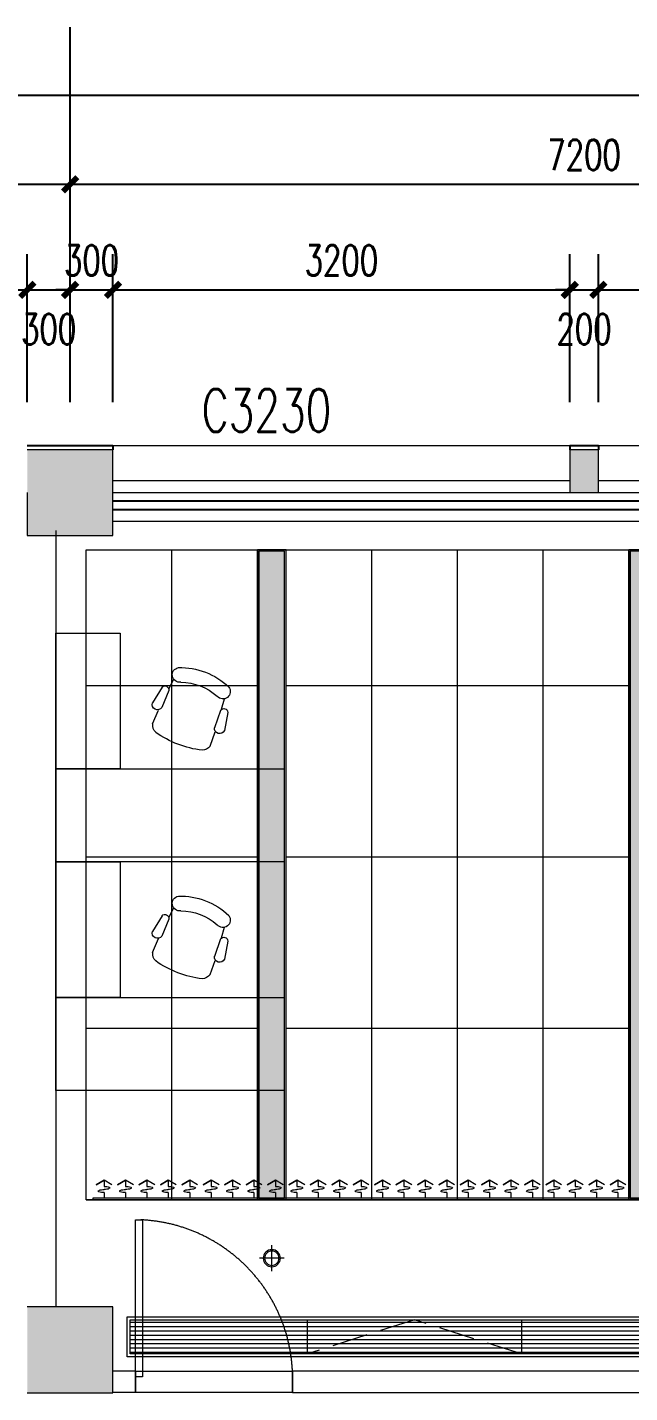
# Model space of a CAD drawing. Header units: millimetres. Extents: x 164760 to 3716174, y -1766400 to 11969.
# Drawn here: x 3490917 to 3495136, y -1704202 to -1694644 of the extents above; entities that cross this region are included whole.
import ezdxf

# ---------------------------------------------------------------- set-up
doc = ezdxf.new("R2010")
doc.units = ezdxf.units.MM
doc.header["$LTSCALE"] = 1000
for name, pattern in [('DASH', [0.35, 0.25, -0.1]), ('DOTE', [2.42, 2, -0.2, 0.02, -0.2]), ('HIDDEN', [0.375, 0.25, -0.125, 0, 0])]:
    doc.linetypes.add(name, pattern=pattern)
doc.layers.get('0').update_dxf_attribs({"color": 253, "linetype": 'CONTINUOUS'})
doc.layers.get('Defpoints').update_dxf_attribs({"color": 250, "linetype": 'CONTINUOUS', "lineweight": 0})
for name, color, linetype in [('3', 253, 'CONTINUOUS'), ('AXIS', 253, 'CONTINUOUS'), ('PUB_DIM', 253, 'CONTINUOUS'), ('SURFACE', 253, 'CONTINUOUS'), ('WINDOW_TEXT', 253, 'CONTINUOUS')]:
    doc.layers.add(name, color=color, linetype=linetype)
for name, color, linetype, lineweight in [('COLUMN', 253, 'CONTINUOUS', 0), ('DOOR【门】', 253, 'CONTINUOUS', 0), ('FF-FURN【成品家私】', 253, 'CONTINUOUS', 0), ('PUB_HATCH', 253, 'CONTINUOUS', 0), ('RC-FCU【空调设备】', 253, 'CONTINUOUS', 0), ('RC-LIGHT【天花灯具】', 253, 'CONTINUOUS', 0), ('RC-Modelling【天花造型】', 253, 'CONTINUOUS', 0), ('RC-STR【天花细线】', 253, 'CONTINUOUS', 0), ('WALL', 253, 'CONTINUOUS', 0), ('Wall【墙体】', 253, 'CONTINUOUS', 0), ('WINDOW', 253, 'CONTINUOUS', 0)]:
    doc.layers.add(name, color=color, linetype=linetype, lineweight=lineweight)
doc.styles.add('_TCH_DIM_T3', font='SIMPLEX', dxfattribs={"width": 0.705882, "bigfont": 'GBCBIG'})
doc.styles.add('_TCH_WINDOW', font='SIMPLEX', dxfattribs={"bigfont": 'GBCBIG'})
doc.dimstyles.new('_TCH_ARCH&&100', dxfattribs={"dimtxt": 212.5, "dimasz": 100, "dimexe": 250, "dimexo": 300, "dimgap": 100, "dimtad": 1, "dimdec": 0, "dimzin": 0, "dimdsep": 46, "dimtxsty": '_TCH_DIM_T3', "dimblk": 'ARCHTICK', "dimcen": 0.09, "dimclrt": 7, "dimazin": 2, "dimtfac": 1, "dimtdec": 0, "dimtix": 1, "dimtmove": 2, "dimatfit": 3, "dimtolj": 1, "dimtzin": 0, "dimarcsym": 0})

# ---------------------------------------------------------------- blocks, each defined once
blk = doc.blocks.new('_ArchTick')
at = {"color": 2, "linetype": 'ByBlock', "const_width": 0.4}
blk.add_lwpolyline([(-0.5, -0.5), (0.5, 0.5)], dxfattribs=at)
blk = doc.blocks.new('*D472')
at = {"layer": 'Defpoints', "color": 0, "transparency": 16777216}
for p in [(3490916.8, -1696481.7), (3487716.8, -1697566.7), (3490916.8, -1697566.7)]:
    blk.add_point(p, dxfattribs=at)
at = {"layer": 'PUB_DIM', "color": 0, "lineweight": -2, "transparency": 16777216}
for p, q in [((3487716.8, -1697266.7), (3487716.8, -1696231.7)), ((3490916.8, -1697266.7), (3490916.8, -1696231.7)), ((3487716.8, -1696481.7), (3490916.8, -1696481.7))]:
    blk.add_line(p, q, dxfattribs=at)
at = {"layer": 'PUB_DIM', "color": 0, "lineweight": -2, "transparency": 16777216, "xscale": 100, "yscale": 100, "zscale": 100, "rotation": 180}
blk.add_blockref('_ArchTick', (3487716.8, -1696481.7), dxfattribs=at)
at = {"layer": 'PUB_DIM', "color": 0, "lineweight": -2, "transparency": 16777216, "xscale": 100, "yscale": 100, "zscale": 100}
blk.add_blockref('_ArchTick', (3490916.8, -1696481.7), dxfattribs=at)
at = {"layer": 'PUB_DIM', "color": 7, "transparency": 16777216, "insert": (3489316.8, -1696275.4), "char_height": 212.5, "attachment_point": 5, "style": '_TCH_DIM_T3'}
blk.add_mtext('\\A1;3200', dxfattribs=at)
blk = doc.blocks.new('*D473')
at = {"layer": 'Defpoints', "color": 0, "transparency": 16777216}
for p in [(3491216.8, -1696481.7), (3490916.8, -1697566.7), (3491216.8, -1697566.7)]:
    blk.add_point(p, dxfattribs=at)
at = {"layer": 'PUB_DIM', "color": 0, "lineweight": -2, "transparency": 16777216}
for p, q in [((3490916.8, -1697266.7), (3490916.8, -1696231.7)), ((3491216.8, -1697266.7), (3491216.8, -1696231.7)), ((3490916.8, -1696481.7), (3491216.8, -1696481.7))]:
    blk.add_line(p, q, dxfattribs=at)
at = {"layer": 'PUB_DIM', "color": 0, "lineweight": -2, "transparency": 16777216, "xscale": 100, "yscale": 100, "zscale": 100, "rotation": 180}
blk.add_blockref('_ArchTick', (3490916.8, -1696481.7), dxfattribs=at)
at = {"layer": 'PUB_DIM', "color": 0, "lineweight": -2, "transparency": 16777216, "xscale": 100, "yscale": 100, "zscale": 100}
blk.add_blockref('_ArchTick', (3491216.8, -1696481.7), dxfattribs=at)
at = {"layer": 'PUB_DIM', "color": 7, "transparency": 16777216, "insert": (3491066.8, -1696756.7), "char_height": 212.5, "attachment_point": 5, "style": '_TCH_DIM_T3'}
blk.add_mtext('\\A1;300', dxfattribs=at)
blk = doc.blocks.new('*D474')
at = {"layer": 'Defpoints', "color": 0, "transparency": 16777216}
for p in [(3491516.8, -1696481.7), (3491216.8, -1697566.7), (3491516.8, -1697566.7)]:
    blk.add_point(p, dxfattribs=at)
at = {"layer": 'PUB_DIM', "color": 0, "lineweight": -2, "transparency": 16777216}
for p, q in [((3491216.8, -1697266.7), (3491216.8, -1696231.7)), ((3491516.8, -1697266.7), (3491516.8, -1696231.7)), ((3491216.8, -1696481.7), (3491116.8, -1696481.7)), ((3491216.8, -1696481.7), (3491516.8, -1696481.7)), ((3491516.8, -1696481.7), (3491616.8, -1696481.7))]:
    blk.add_line(p, q, dxfattribs=at)
at = {"layer": 'PUB_DIM', "color": 0, "lineweight": -2, "transparency": 16777216, "xscale": 100, "yscale": 100, "zscale": 100}
blk.add_blockref('_ArchTick', (3491216.8, -1696481.7), dxfattribs=at)
at = {"layer": 'PUB_DIM', "color": 0, "lineweight": -2, "transparency": 16777216, "xscale": 100, "yscale": 100, "zscale": 100, "rotation": 180}
blk.add_blockref('_ArchTick', (3491516.8, -1696481.7), dxfattribs=at)
at = {"layer": 'PUB_DIM', "color": 7, "transparency": 16777216, "insert": (3491366.8, -1696275.4), "char_height": 212.5, "attachment_point": 5, "style": '_TCH_DIM_T3'}
blk.add_mtext('\\A1;300', dxfattribs=at)
blk = doc.blocks.new('*D475')
at = {"layer": 'Defpoints', "color": 0, "transparency": 16777216}
for p in [(3494716.8, -1696481.7), (3491516.8, -1697566.7), (3494716.8, -1697566.7)]:
    blk.add_point(p, dxfattribs=at)
at = {"layer": 'PUB_DIM', "color": 0, "lineweight": -2, "transparency": 16777216}
for p, q in [((3491516.8, -1697266.7), (3491516.8, -1696231.7)), ((3494716.8, -1697266.7), (3494716.8, -1696231.7)), ((3491516.8, -1696481.7), (3494716.8, -1696481.7))]:
    blk.add_line(p, q, dxfattribs=at)
at = {"layer": 'PUB_DIM', "color": 0, "lineweight": -2, "transparency": 16777216, "xscale": 100, "yscale": 100, "zscale": 100, "rotation": 180}
blk.add_blockref('_ArchTick', (3491516.8, -1696481.7), dxfattribs=at)
at = {"layer": 'PUB_DIM', "color": 0, "lineweight": -2, "transparency": 16777216, "xscale": 100, "yscale": 100, "zscale": 100}
blk.add_blockref('_ArchTick', (3494716.8, -1696481.7), dxfattribs=at)
at = {"layer": 'PUB_DIM', "color": 7, "transparency": 16777216, "insert": (3493116.8, -1696275.4), "char_height": 212.5, "attachment_point": 5, "style": '_TCH_DIM_T3'}
blk.add_mtext('\\A1;3200', dxfattribs=at)
blk = doc.blocks.new('*D476')
at = {"layer": 'Defpoints', "color": 0, "transparency": 16777216}
for p in [(3494916.8, -1696481.7), (3494716.8, -1697566.7), (3494916.8, -1697566.7)]:
    blk.add_point(p, dxfattribs=at)
at = {"layer": 'PUB_DIM', "color": 0, "lineweight": -2, "transparency": 16777216}
for p, q in [((3494716.8, -1697266.7), (3494716.8, -1696231.7)), ((3494916.8, -1697266.7), (3494916.8, -1696231.7)), ((3494716.8, -1696481.7), (3494616.8, -1696481.7)), ((3494716.8, -1696481.7), (3494916.8, -1696481.7)), ((3494916.8, -1696481.7), (3495016.8, -1696481.7))]:
    blk.add_line(p, q, dxfattribs=at)
at = {"layer": 'PUB_DIM', "color": 0, "lineweight": -2, "transparency": 16777216, "xscale": 100, "yscale": 100, "zscale": 100}
blk.add_blockref('_ArchTick', (3494716.8, -1696481.7), dxfattribs=at)
at = {"layer": 'PUB_DIM', "color": 0, "lineweight": -2, "transparency": 16777216, "xscale": 100, "yscale": 100, "zscale": 100, "rotation": 180}
blk.add_blockref('_ArchTick', (3494916.8, -1696481.7), dxfattribs=at)
at = {"layer": 'PUB_DIM', "color": 7, "transparency": 16777216, "insert": (3494816.8, -1696756.7), "char_height": 212.5, "attachment_point": 5, "style": '_TCH_DIM_T3'}
blk.add_mtext('\\A1;200', dxfattribs=at)
blk = doc.blocks.new('*D477')
at = {"layer": 'Defpoints', "color": 0, "transparency": 16777216}
for p in [(3498116.8, -1696481.7), (3494916.8, -1697566.7), (3498116.8, -1697566.7)]:
    blk.add_point(p, dxfattribs=at)
at = {"layer": 'PUB_DIM', "color": 0, "lineweight": -2, "transparency": 16777216}
for p, q in [((3494916.8, -1697266.7), (3494916.8, -1696231.7)), ((3498116.8, -1697266.7), (3498116.8, -1696231.7)), ((3494916.8, -1696481.7), (3498116.8, -1696481.7))]:
    blk.add_line(p, q, dxfattribs=at)
at = {"layer": 'PUB_DIM', "color": 0, "lineweight": -2, "transparency": 16777216, "xscale": 100, "yscale": 100, "zscale": 100, "rotation": 180}
blk.add_blockref('_ArchTick', (3494916.8, -1696481.7), dxfattribs=at)
at = {"layer": 'PUB_DIM', "color": 0, "lineweight": -2, "transparency": 16777216, "xscale": 100, "yscale": 100, "zscale": 100}
blk.add_blockref('_ArchTick', (3498116.8, -1696481.7), dxfattribs=at)
at = {"layer": 'PUB_DIM', "color": 7, "transparency": 16777216, "insert": (3496516.8, -1696275.4), "char_height": 212.5, "attachment_point": 5, "style": '_TCH_DIM_T3'}
blk.add_mtext('\\A1;3200', dxfattribs=at)
blk = doc.blocks.new('*D517')
at = {"layer": 'AXIS', "color": 0, "lineweight": -2, "transparency": 16777216}
for p, q in [((3491216.8, -1696598.2), (3491216.8, -1695492.8)), ((3498416.8, -1696598.2), (3498416.8, -1695492.8)), ((3491216.8, -1695742.8), (3498416.8, -1695742.8))]:
    blk.add_line(p, q, dxfattribs=at)
at = {"layer": 'Defpoints', "color": 0, "transparency": 16777216}
for p in [(3498416.8, -1695742.8), (3491216.8, -1696898.2), (3498416.8, -1696898.2)]:
    blk.add_point(p, dxfattribs=at)
at = {"layer": 'AXIS', "color": 0, "lineweight": -2, "transparency": 16777216, "xscale": 100, "yscale": 100, "zscale": 100, "rotation": 180}
blk.add_blockref('_ArchTick', (3491216.8, -1695742.8), dxfattribs=at)
at = {"layer": 'AXIS', "color": 0, "lineweight": -2, "transparency": 16777216, "xscale": 100, "yscale": 100, "zscale": 100}
blk.add_blockref('_ArchTick', (3498416.8, -1695742.8), dxfattribs=at)
at = {"layer": 'AXIS', "color": 7, "transparency": 16777216, "insert": (3494816.8, -1695536.6), "char_height": 212.5, "attachment_point": 5, "style": '_TCH_DIM_T3'}
blk.add_mtext('\\A1;7200', dxfattribs=at)
blk = doc.blocks.new('*D518')
at = {"layer": 'AXIS', "color": 0, "lineweight": -2, "transparency": 16777216}
for p, q in [((3487816.8, -1696598.2), (3487816.8, -1695492.8)), ((3491216.8, -1696598.2), (3491216.8, -1695492.8)), ((3487816.8, -1695742.8), (3491216.8, -1695742.8))]:
    blk.add_line(p, q, dxfattribs=at)
at = {"layer": 'Defpoints', "color": 0, "transparency": 16777216}
for p in [(3491216.8, -1695742.8), (3487816.8, -1696898.2), (3491216.8, -1696898.2)]:
    blk.add_point(p, dxfattribs=at)
at = {"layer": 'AXIS', "color": 0, "lineweight": -2, "transparency": 16777216, "xscale": 100, "yscale": 100, "zscale": 100, "rotation": 180}
blk.add_blockref('_ArchTick', (3487816.8, -1695742.8), dxfattribs=at)
at = {"layer": 'AXIS', "color": 0, "lineweight": -2, "transparency": 16777216, "xscale": 100, "yscale": 100, "zscale": 100}
blk.add_blockref('_ArchTick', (3491216.8, -1695742.8), dxfattribs=at)
at = {"layer": 'AXIS', "color": 7, "transparency": 16777216, "insert": (3489516.8, -1695536.6), "char_height": 212.5, "attachment_point": 5, "style": '_TCH_DIM_T3'}
blk.add_mtext('\\A1;3400', dxfattribs=at)
blk = doc.blocks.new('*D590')
at = {"layer": 'AXIS', "color": 0, "lineweight": -2, "transparency": 16777216}
for p, q in [((3483716.8, -1696637.6), (3483716.8, -1694867.8)), ((3577916.8, -1696637.6), (3577916.8, -1694867.8)), ((3483716.8, -1695117.8), (3577916.8, -1695117.8))]:
    blk.add_line(p, q, dxfattribs=at)
at = {"layer": 'Defpoints', "color": 0, "transparency": 16777216}
for p in [(3577916.8, -1695117.8), (3483716.8, -1696937.6), (3577916.8, -1696937.6)]:
    blk.add_point(p, dxfattribs=at)
at = {"layer": 'AXIS', "color": 0, "lineweight": -2, "transparency": 16777216, "xscale": 100, "yscale": 100, "zscale": 100, "rotation": 180}
blk.add_blockref('_ArchTick', (3483716.8, -1695117.8), dxfattribs=at)
at = {"layer": 'AXIS', "color": 0, "lineweight": -2, "transparency": 16777216, "xscale": 100, "yscale": 100, "zscale": 100}
blk.add_blockref('_ArchTick', (3577916.8, -1695117.8), dxfattribs=at)
at = {"layer": 'AXIS', "color": 7, "transparency": 16777216, "insert": (3530816.8, -1694911.5), "char_height": 212.5, "attachment_point": 5, "style": '_TCH_DIM_T3'}
blk.add_mtext('\\A1;94200', dxfattribs=at)
blk = doc.blocks.new('$WINLIB2D$00000004')
for p, q in [((-0.5, 0.5), (0.5, 0.5)), ((-0.5, 0.5), (-0.5, -0.5)), ((0.5, -0.5), (0.5, 0.5)), ((-0.5, 0.2406), (0.5, 0.2406)), ((-0.5, -0.5), (0.5, -0.5))]:
    blk.add_line(p, q)
blk = doc.blocks.new('AB18C')
for p, q in [((-0.627, 0.366), (-0.767, 0.352)), ((-0.616, 0.457), (-0.382, 0.5)), ((-0.608, 0.359), (-0.369, 0.366)), ((-0.128, 0.399), (-0.323, 0.394)), ((-0.627, -0.366), (-0.767, -0.352)), ((-0.616, -0.457), (-0.382, -0.5)), ((-0.608, -0.359), (-0.369, -0.366)), ((-0.128, -0.399), (-0.323, -0.394))]:
    blk.add_line(p, q)
for centre, radius, start, end in [((-0.847, 0.3), 0.0961, 330.3175, 148.735), ((-0.597, 0.41), 0.0516, 112.2235, 257.7173), ((-0.386, 0.432), 0.0681, 284.0068, 86.4868), ((-0.161, 0.273), 0.13, 22.4327, 75.4917), ((-0.094, 0), 0.906, 157.2611, 202.7389), ((-0.08, 0), 0.729, 159.7134, 200.2866), ((-1.312, 0), 1.312, 345.758, 14.242), ((-0.847, -0.3), 0.0961, 211.265, 29.6825), ((-0.161, -0.273), 0.13, 284.5083, 337.5673), ((-0.597, -0.41), 0.0516, 102.2827, 247.7765), ((-0.386, -0.432), 0.0681, 273.5132, 75.9932)]:
    blk.add_arc(centre, radius, start, end)
blk = doc.blocks.new('ZL_05274303')
at = {"ltscale": 1000}
for points in [[(-900, 0), (700, 0), (700, -650), (-900, -650)], [(250, -1600), (250, -650), (700, -650), (700, -1600)]]:
    blk.add_lwpolyline(points, close=True, dxfattribs=at)
at = {"layer": 'FF-FURN【成品家私】', "xscale": -540, "yscale": 540, "zscale": 540, "rotation": 248.9333185298564}
blk.add_blockref('AB18C', (-154.4, -823.4), dxfattribs=at)
blk = doc.blocks.new('DOOR_D01')
at = {"layer": 'DOOR【门】'}
blk.add_lwpolyline([(-0.4556, 1), (-0.4556, 0), (-0.5, 0), (-0.5, 1)], close=True, dxfattribs=at)
at = {"layer": 'DOOR【门】', "color": 8, "linetype": 'HIDDEN', "ltscale": 15}
blk.add_arc((-0.5114, -0.0104), 1.0114, 0.59152, 87.46644, dxfattribs=at)
blk = doc.blocks.new('*U409')
for p, q in [((0, 0), (10350, 0)), ((10350, 0), (10350, -12)), ((10350, -12), (0, -12)), ((6675, -49.3), (6675, -12)), ((6675, -136.2), (6675, -93.2)), ((6825, -49.3), (6825, -12)), ((6825, -136.2), (6825, -93.2)), ((6975, -49.3), (6975, -12)), ((6975, -136.2), (6975, -93.2)), ((7125, -49.3), (7125, -12)), ((7125, -136.2), (7125, -93.2)), ((7275, -49.3), (7275, -12)), ((7275, -136.2), (7275, -93.2)), ((7425, -49.3), (7425, -12)), ((7425, -136.2), (7425, -93.2)), ((7575, -49.3), (7575, -12)), ((7575, -136.2), (7575, -93.2)), ((7725, -49.3), (7725, -12)), ((7725, -136.2), (7725, -93.2)), ((7875, -49.3), (7875, -12)), ((7875, -136.2), (7875, -93.2)), ((8025, -49.3), (8025, -12)), ((8025, -136.2), (8025, -93.2)), ((8175, -49.3), (8175, -12)), ((8175, -136.2), (8175, -93.2)), ((8325, -49.3), (8325, -12)), ((8325, -136.2), (8325, -93.2)), ((8475, -49.3), (8475, -12)), ((8475, -136.2), (8475, -93.2)), ((8625, -49.3), (8625, -12)), ((8625, -136.2), (8625, -93.2)), ((8775, -49.3), (8775, -12)), ((8775, -136.2), (8775, -93.2)), ((8925, -49.3), (8925, -12)), ((8925, -136.2), (8925, -93.2)), ((9075, -49.3), (9075, -12)), ((9075, -136.2), (9075, -93.2)), ((9225, -49.3), (9225, -12)), ((9225, -136.2), (9225, -93.2)), ((9375, -49.3), (9375, -12)), ((9375, -136.2), (9375, -93.2)), ((9525, -49.3), (9525, -12)), ((9525, -136.2), (9525, -93.2)), ((9675, -49.3), (9675, -12)), ((9675, -136.2), (9675, -93.2)), ((9825, -49.3), (9825, -12)), ((9825, -136.2), (9825, -93.2)), ((9975, -49.3), (9975, -12)), ((9975, -136.2), (9975, -93.2)), ((10125, -49.3), (10125, -12)), ((10125, -136.2), (10125, -93.2)), ((10275, -49.3), (10275, -12)), ((10275, -49.3), (10275, -12)), ((10275, -136.2), (10275, -93.2)), ((10275, -136.2), (10275, -93.2)), ((6619.6, -104.5), (6675, -136.2)), ((6730.4, -104.5), (6675, -136.2)), ((6675, -136.2), (6730.4, -104.5)), ((6769.6, -104.5), (6825, -136.2)), ((6880.4, -104.5), (6825, -136.2)), ((6825, -136.2), (6880.4, -104.5)), ((6919.6, -104.5), (6975, -136.2)), ((7030.4, -104.5), (6975, -136.2)), ((6975, -136.2), (7030.4, -104.5)), ((7069.6, -104.5), (7125, -136.2)), ((7180.4, -104.5), (7125, -136.2)), ((7125, -136.2), (7180.4, -104.5)), ((7219.6, -104.5), (7275, -136.2)), ((7330.4, -104.5), (7275, -136.2)), ((7275, -136.2), (7330.4, -104.5)), ((7369.6, -104.5), (7425, -136.2)), ((7480.4, -104.5), (7425, -136.2)), ((7425, -136.2), (7480.4, -104.5)), ((7519.6, -104.5), (7575, -136.2)), ((7630.4, -104.5), (7575, -136.2)), ((7575, -136.2), (7630.4, -104.5)), ((7669.6, -104.5), (7725, -136.2)), ((7780.4, -104.5), (7725, -136.2)), ((7725, -136.2), (7780.4, -104.5)), ((7819.6, -104.5), (7875, -136.2)), ((7930.4, -104.5), (7875, -136.2)), ((7875, -136.2), (7930.4, -104.5)), ((7969.6, -104.5), (8025, -136.2)), ((8080.4, -104.5), (8025, -136.2)), ((8025, -136.2), (8080.4, -104.5)), ((8119.6, -104.5), (8175, -136.2)), ((8230.4, -104.5), (8175, -136.2)), ((8175, -136.2), (8230.4, -104.5)), ((8269.6, -104.5), (8325, -136.2)), ((8380.4, -104.5), (8325, -136.2)), ((8325, -136.2), (8380.4, -104.5)), ((8419.6, -104.5), (8475, -136.2)), ((8530.4, -104.5), (8475, -136.2)), ((8475, -136.2), (8530.4, -104.5)), ((8569.6, -104.5), (8625, -136.2)), ((8680.4, -104.5), (8625, -136.2)), ((8625, -136.2), (8680.4, -104.5)), ((8719.6, -104.5), (8775, -136.2)), ((8830.4, -104.5), (8775, -136.2)), ((8775, -136.2), (8830.4, -104.5)), ((8869.6, -104.5), (8925, -136.2)), ((8980.4, -104.5), (8925, -136.2)), ((8925, -136.2), (8980.4, -104.5)), ((9019.6, -104.5), (9075, -136.2)), ((9130.4, -104.5), (9075, -136.2)), ((9075, -136.2), (9130.4, -104.5)), ((9169.6, -104.5), (9225, -136.2)), ((9280.4, -104.5), (9225, -136.2)), ((9225, -136.2), (9280.4, -104.5)), ((9319.6, -104.5), (9375, -136.2)), ((9430.4, -104.5), (9375, -136.2)), ((9375, -136.2), (9430.4, -104.5)), ((9469.6, -104.5), (9525, -136.2)), ((9580.4, -104.5), (9525, -136.2)), ((9525, -136.2), (9580.4, -104.5)), ((9619.6, -104.5), (9675, -136.2)), ((9730.4, -104.5), (9675, -136.2)), ((9675, -136.2), (9730.4, -104.5)), ((9769.6, -104.5), (9825, -136.2)), ((9880.4, -104.5), (9825, -136.2)), ((9825, -136.2), (9880.4, -104.5)), ((9919.6, -104.5), (9975, -136.2)), ((10030.4, -104.5), (9975, -136.2)), ((9975, -136.2), (10030.4, -104.5)), ((10069.6, -104.5), (10125, -136.2)), ((10180.4, -104.5), (10125, -136.2)), ((10125, -136.2), (10180.4, -104.5)), ((10219.6, -104.5), (10275, -136.2)), ((10219.6, -104.5), (10275, -136.2)), ((10330.4, -104.5), (10275, -136.2)), ((10275, -136.2), (10330.4, -104.5)), ((10330.4, -104.5), (10275, -136.2)), ((10275, -136.2), (10330.4, -104.5))]:
    blk.add_line(p, q)
at = {"extrusion": (0, 0, -1)}
for centre, major_axis, start_param, end_param in [((6640, -82.2), (3.69, -3.69), 1.137309, 3.57508), ((6672.5, -170.8), (-70.4, -70.4), 2.004284, 2.381239), ((6672.5, 6.4), (70.4, -70.4), 0.760354, 1.137309), ((6677.5, -148.9), (-70.4, -70.4), 2.33115, 2.708105), ((6677.5, 28.3), (70.4, -70.4), 0.433488, 0.810442), ((6710, -60.3), (3.69, -3.69), 4.278901, 6.716673), ((6790, -82.2), (3.69, -3.69), 1.137309, 3.57508), ((6822.5, -170.8), (-70.4, -70.4), 2.004284, 2.381239), ((6822.5, 6.4), (70.4, -70.4), 0.760354, 1.137309), ((6827.5, -148.9), (-70.4, -70.4), 2.33115, 2.708105), ((6827.5, 28.3), (70.4, -70.4), 0.433488, 0.810442), ((6860, -60.3), (3.69, -3.69), 4.278901, 6.716673), ((6940, -82.2), (3.69, -3.69), 1.137309, 3.57508), ((6972.5, -170.8), (-70.4, -70.4), 2.004284, 2.381239), ((6972.5, 6.4), (70.4, -70.4), 0.760354, 1.137309), ((6977.5, -148.9), (-70.4, -70.4), 2.33115, 2.708105), ((6977.5, 28.3), (70.4, -70.4), 0.433488, 0.810442), ((7010, -60.3), (3.69, -3.69), 4.278901, 6.716673), ((7090, -82.2), (3.69, -3.69), 1.137309, 3.57508), ((7122.5, -170.8), (-70.4, -70.4), 2.004284, 2.381239), ((7122.5, 6.4), (70.4, -70.4), 0.760354, 1.137309), ((7127.5, -148.9), (-70.4, -70.4), 2.33115, 2.708105), ((7127.5, 28.3), (70.4, -70.4), 0.433488, 0.810442), ((7160, -60.3), (3.69, -3.69), 4.278901, 6.716673), ((7240, -82.2), (3.69, -3.69), 1.137309, 3.57508), ((7272.5, -170.8), (-70.4, -70.4), 2.004284, 2.381239), ((7272.5, 6.4), (70.4, -70.4), 0.760354, 1.137309), ((7277.5, -148.9), (-70.4, -70.4), 2.33115, 2.708105), ((7277.5, 28.3), (70.4, -70.4), 0.433488, 0.810442), ((7310, -60.3), (3.69, -3.69), 4.278901, 6.716673), ((7390, -82.2), (3.69, -3.69), 1.137309, 3.57508), ((7422.5, -170.8), (-70.4, -70.4), 2.004284, 2.381239), ((7422.5, 6.4), (70.4, -70.4), 0.760354, 1.137309), ((7427.5, -148.9), (-70.4, -70.4), 2.33115, 2.708105), ((7427.5, 28.3), (70.4, -70.4), 0.433488, 0.810442), ((7460, -60.3), (3.69, -3.69), 4.278901, 6.716673), ((7540, -82.2), (3.69, -3.69), 1.137309, 3.57508), ((7572.5, -170.8), (-70.4, -70.4), 2.004284, 2.381239), ((7572.5, 6.4), (70.4, -70.4), 0.760354, 1.137309), ((7577.5, -148.9), (-70.4, -70.4), 2.33115, 2.708105), ((7577.5, 28.3), (70.4, -70.4), 0.433488, 0.810442), ((7610, -60.3), (3.69, -3.69), 4.278901, 6.716673), ((7690, -82.2), (3.69, -3.69), 1.137309, 3.57508), ((7722.5, -170.8), (-70.4, -70.4), 2.004284, 2.381239), ((7722.5, 6.4), (70.4, -70.4), 0.760354, 1.137309), ((7727.5, -148.9), (-70.4, -70.4), 2.33115, 2.708105), ((7727.5, 28.3), (70.4, -70.4), 0.433488, 0.810442), ((7760, -60.3), (3.69, -3.69), 4.278901, 6.716673), ((7840, -82.2), (3.69, -3.69), 1.137309, 3.57508), ((7872.5, -170.8), (-70.4, -70.4), 2.004284, 2.381239), ((7872.5, 6.4), (70.4, -70.4), 0.760354, 1.137309), ((7877.5, -148.9), (-70.4, -70.4), 2.33115, 2.708105), ((7877.5, 28.3), (70.4, -70.4), 0.433488, 0.810442), ((7910, -60.3), (3.69, -3.69), 4.278901, 6.716673), ((7990, -82.2), (3.69, -3.69), 1.137309, 3.57508), ((8022.5, -170.8), (-70.4, -70.4), 2.004284, 2.381239), ((8022.5, 6.4), (70.4, -70.4), 0.760354, 1.137309), ((8027.5, -148.9), (-70.4, -70.4), 2.33115, 2.708105), ((8027.5, 28.3), (70.4, -70.4), 0.433488, 0.810442), ((8060, -60.3), (3.69, -3.69), 4.278901, 6.716673), ((8140, -82.2), (3.69, -3.69), 1.137309, 3.57508), ((8172.5, -170.8), (-70.4, -70.4), 2.004284, 2.381239), ((8172.5, 6.4), (70.4, -70.4), 0.760354, 1.137309), ((8177.5, -148.9), (-70.4, -70.4), 2.33115, 2.708105), ((8177.5, 28.3), (70.4, -70.4), 0.433488, 0.810442), ((8210, -60.3), (3.69, -3.69), 4.278901, 6.716673), ((8290, -82.2), (3.69, -3.69), 1.137309, 3.57508), ((8322.5, -170.8), (-70.4, -70.4), 2.004284, 2.381239), ((8322.5, 6.4), (70.4, -70.4), 0.760354, 1.137309), ((8327.5, -148.9), (-70.4, -70.4), 2.33115, 2.708105), ((8327.5, 28.3), (70.4, -70.4), 0.433488, 0.810442), ((8360, -60.3), (3.69, -3.69), 4.278901, 6.716673), ((8440, -82.2), (3.69, -3.69), 1.137309, 3.57508), ((8472.5, -170.8), (-70.4, -70.4), 2.004284, 2.381239), ((8472.5, 6.4), (70.4, -70.4), 0.760354, 1.137309), ((8477.5, -148.9), (-70.4, -70.4), 2.33115, 2.708105), ((8477.5, 28.3), (70.4, -70.4), 0.433488, 0.810442), ((8510, -60.3), (3.69, -3.69), 4.278901, 6.716673), ((8590, -82.2), (3.69, -3.69), 1.137309, 3.57508), ((8622.5, -170.8), (-70.4, -70.4), 2.004284, 2.381239), ((8622.5, 6.4), (70.4, -70.4), 0.760354, 1.137309), ((8627.5, -148.9), (-70.4, -70.4), 2.33115, 2.708105), ((8627.5, 28.3), (70.4, -70.4), 0.433488, 0.810442), ((8660, -60.3), (3.69, -3.69), 4.278901, 6.716673), ((8740, -82.2), (3.69, -3.69), 1.137309, 3.57508), ((8772.5, -170.8), (-70.4, -70.4), 2.004284, 2.381239), ((8772.5, 6.4), (70.4, -70.4), 0.760354, 1.137309), ((8777.5, -148.9), (-70.4, -70.4), 2.33115, 2.708105), ((8777.5, 28.3), (70.4, -70.4), 0.433488, 0.810442), ((8810, -60.3), (3.69, -3.69), 4.278901, 6.716673), ((8890, -82.2), (3.69, -3.69), 1.137309, 3.57508), ((8922.5, -170.8), (-70.4, -70.4), 2.004284, 2.381239), ((8922.5, 6.4), (70.4, -70.4), 0.760354, 1.137309), ((8927.5, -148.9), (-70.4, -70.4), 2.33115, 2.708105), ((8927.5, 28.3), (70.4, -70.4), 0.433488, 0.810442), ((8960, -60.3), (3.69, -3.69), 4.278901, 6.716673), ((9040, -82.2), (3.69, -3.69), 1.137309, 3.57508), ((9072.5, -170.8), (-70.4, -70.4), 2.004284, 2.381239), ((9072.5, 6.4), (70.4, -70.4), 0.760354, 1.137309), ((9077.5, -148.9), (-70.4, -70.4), 2.33115, 2.708105), ((9077.5, 28.3), (70.4, -70.4), 0.433488, 0.810442), ((9110, -60.3), (3.69, -3.69), 4.278901, 6.716673), ((9190, -82.2), (3.69, -3.69), 1.137309, 3.57508), ((9222.5, -170.8), (-70.4, -70.4), 2.004284, 2.381239), ((9222.5, 6.4), (70.4, -70.4), 0.760354, 1.137309), ((9227.5, -148.9), (-70.4, -70.4), 2.33115, 2.708105), ((9227.5, 28.3), (70.4, -70.4), 0.433488, 0.810442), ((9260, -60.3), (3.69, -3.69), 4.278901, 6.716673), ((9340, -82.2), (3.69, -3.69), 1.137309, 3.57508), ((9372.5, -170.8), (-70.4, -70.4), 2.004284, 2.381239), ((9372.5, 6.4), (70.4, -70.4), 0.760354, 1.137309), ((9377.5, -148.9), (-70.4, -70.4), 2.33115, 2.708105), ((9377.5, 28.3), (70.4, -70.4), 0.433488, 0.810442), ((9410, -60.3), (3.69, -3.69), 4.278901, 6.716673), ((9490, -82.2), (3.69, -3.69), 1.137309, 3.57508), ((9522.5, -170.8), (-70.4, -70.4), 2.004284, 2.381239), ((9522.5, 6.4), (70.4, -70.4), 0.760354, 1.137309), ((9527.5, -148.9), (-70.4, -70.4), 2.33115, 2.708105), ((9527.5, 28.3), (70.4, -70.4), 0.433488, 0.810442), ((9560, -60.3), (3.69, -3.69), 4.278901, 6.716673), ((9640, -82.2), (3.69, -3.69), 1.137309, 3.57508), ((9672.5, -170.8), (-70.4, -70.4), 2.004284, 2.381239), ((9672.5, 6.4), (70.4, -70.4), 0.760354, 1.137309), ((9677.5, -148.9), (-70.4, -70.4), 2.33115, 2.708105), ((9677.5, 28.3), (70.4, -70.4), 0.433488, 0.810442), ((9710, -60.3), (3.69, -3.69), 4.278901, 6.716673), ((9790, -82.2), (3.69, -3.69), 1.137309, 3.57508), ((9822.5, -170.8), (-70.4, -70.4), 2.004284, 2.381239), ((9822.5, 6.4), (70.4, -70.4), 0.760354, 1.137309), ((9827.5, -148.9), (-70.4, -70.4), 2.33115, 2.708105), ((9827.5, 28.3), (70.4, -70.4), 0.433488, 0.810442), ((9860, -60.3), (3.69, -3.69), 4.278901, 6.716673), ((9940, -82.2), (3.69, -3.69), 1.137309, 3.57508), ((9972.5, -170.8), (-70.4, -70.4), 2.004284, 2.381239), ((9972.5, 6.4), (70.4, -70.4), 0.760354, 1.137309), ((9977.5, -148.9), (-70.4, -70.4), 2.33115, 2.708105), ((9977.5, 28.3), (70.4, -70.4), 0.433488, 0.810442), ((10010, -60.3), (3.69, -3.69), 4.278901, 6.716673), ((10090, -82.2), (3.69, -3.69), 1.137309, 3.57508), ((10122.5, -170.8), (-70.4, -70.4), 2.004284, 2.381239), ((10122.5, 6.4), (70.4, -70.4), 0.760354, 1.137309), ((10127.5, -148.9), (-70.4, -70.4), 2.33115, 2.708105), ((10127.5, 28.3), (70.4, -70.4), 0.433488, 0.810442), ((10160, -60.3), (3.69, -3.69), 4.278901, 6.716673), ((10240, -82.2), (3.69, -3.69), 1.137309, 3.57508), ((10240, -82.2), (3.69, -3.69), 1.137309, 3.57508), ((10272.5, -170.8), (-70.4, -70.4), 2.004284, 2.381239), ((10272.5, -170.8), (-70.4, -70.4), 2.004284, 2.381239), ((10272.5, 6.4), (70.4, -70.4), 0.760354, 1.137309), ((10272.5, 6.4), (70.4, -70.4), 0.760354, 1.137309), ((10277.5, -148.9), (-70.4, -70.4), 2.33115, 2.708105), ((10277.5, -148.9), (-70.4, -70.4), 2.33115, 2.708105), ((10277.5, 28.3), (70.4, -70.4), 0.433488, 0.810442), ((10277.5, 28.3), (70.4, -70.4), 0.433488, 0.810442), ((10310, -60.3), (3.69, -3.69), 4.278901, 6.716673), ((10310, -60.3), (3.69, -3.69), 4.278901, 6.716673)]:
    blk.add_ellipse(centre, major_axis=major_axis, ratio=1, start_param=start_param, end_param=end_param, dxfattribs=at)
blk = doc.blocks.new('ZL_0609192853')
at = {"layer": 'RC-LIGHT【天花灯具】'}
h = blk.add_hatch(dxfattribs=at)
h.set_pattern_fill('DOTS', color=8, scale=10)
h.set_pattern_definition([(0, (2430707.972, -1486106.821), (7.9375, 15.875), [0, -15.875])])
h.paths.add_polyline_path([(-90, -4540), (90, -4540), (90, -10), (-90, -10)])
blk.add_lwpolyline([(-100, -4550), (100, -4550), (100, 0), (-100, 0)], close=True, dxfattribs=at)
at = {"layer": 'RC-LIGHT【天花灯具】', "color": 8}
blk.add_lwpolyline([(-90, -4540), (90, -4540), (90, -10), (-90, -10)], close=True, dxfattribs=at)
blk = doc.blocks.new('圆形筒灯')
at = {"color": 251, "linetype": 'DOTE', "ltscale": 43.504693}
blk.add_line((0, 90.6), (0, -90.6), dxfattribs=at)
at = {"color": 251, "linetype": 'DOTE', "ltscale": 41.297046}
blk.add_line((86, 0), (-86, 0), dxfattribs=at)
blk.add_ellipse((0, 0), major_axis=(-42.4, 42.4), ratio=1, start_param=2.355868237233172, end_param=8.639053544412757)
at = {"color": 251}
blk.add_ellipse((0, 0), major_axis=(35.4, 35.4), ratio=1, start_param=5.49871431692557, end_param=11.78189962410516, dxfattribs=at)

msp = doc.modelspace()

# ---------------------------------------------------------------- hatches: boundary and pattern name
at = {"layer": 'PUB_HATCH'}
for points in [[(3490916.8, -1698200.6), (3491516.8, -1698200.6), (3491516.8, -1697600.6), (3490916.8, -1697600.6)], [(3494716.8, -1697900.6), (3494916.8, -1697900.6), (3494916.8, -1697600.6), (3494716.8, -1697600.6)], [(3490916.8, -1704201.7), (3491516.8, -1704201.7), (3491516.8, -1703601.7), (3490916.8, -1703601.7)]]:
    msp.add_hatch(color=256, dxfattribs=at).paths.add_polyline_path(points)
at = {"layer": 'RC-FCU【空调设备】'}
h = msp.add_hatch(dxfattribs=at)
h.set_pattern_fill('_USER', color=8, scale=30, angle=180, pattern_type=0)
h.set_pattern_definition([(180, (9427368.788, -505988.214), (-4e-15, -30), [])])
h.paths.add_polyline_path([(3491636.8, -1703690.6), (3491636.8, -1703930.6), (3501821.8, -1703930.6), (3501821.8, -1703690.6)])

# ---------------------------------------------------------------- linework, layer by layer
at = {"layer": '3'}
for p, q in [((3498116.8, -1697960.6), (3491516.8, -1697960.6)), ((3498116.8, -1698020.6), (3491516.8, -1698020.6))]:
    msp.add_line(p, q, dxfattribs=at)
at = {"layer": 'AXIS'}
msp.add_line((3491216.8, -1696240.8), (3491216.8, -1694643.6), dxfattribs=at)
at = {"layer": 'COLUMN'}
for p, q in [((3491516.8, -1697600.6), (3490916.8, -1697600.6)), ((3490916.8, -1697900.6), (3490916.8, -1698200.6)), ((3491516.8, -1698200.6), (3491516.8, -1697900.6)), ((3490916.8, -1698200.6), (3491516.8, -1698200.6)), ((3491516.8, -1703601.7), (3490916.8, -1703601.7)), ((3491516.8, -1704201.7), (3491516.8, -1703601.7)), ((3490916.8, -1704201.7), (3491516.8, -1704201.7))]:
    msp.add_line(p, q, dxfattribs=at)
at = {"layer": 'RC-FCU【空调设备】'}
msp.add_lwpolyline([(3501841.8, -1703670.6), (3501841.8, -1703950.6), (3491616.8, -1703950.6), (3491616.8, -1703670.6)], close=True, dxfattribs=at)
at = {"layer": 'RC-FCU【空调设备】', "color": 8}
msp.add_lwpolyline([(3501821.8, -1703690.6), (3501821.8, -1703930.6), (3491636.8, -1703930.6), (3491636.8, -1703690.6)], close=True, dxfattribs=at)
at = {"layer": 'RC-FCU【空调设备】', "color": 8, "linetype": 'DASH'}
msp.add_lwpolyline([(3494378.4, -1703690.6), (3494378.4, -1703930.6), (3492878.4, -1703930.6), (3492878.4, -1703690.6)], close=True, dxfattribs=at)
msp.add_lwpolyline([(3494378.4, -1703930.6), (3493628.4, -1703690.6), (3492878.4, -1703930.6)], dxfattribs=at)
at = {"layer": 'RC-Modelling【天花造型】'}
for p, q in [((3491516.8, -1698100.6), (3498116.8, -1698100.6)), ((3491329.3, -1702850.6), (3491329.3, -1698300.6)), ((3491329.3, -1702850.6), (3501691.8, -1702850.6))]:
    msp.add_line(p, q, dxfattribs=at)
for points in [[(3491329.3, -1698300.6), (3501729.3, -1698300.6), (3501729.3, -1702850.6), (3491329.3, -1702850.6)], [(3491675.4, -1704050.6), (3492775.4, -1704050.6), (3492775.4, -1704200.6), (3491675.4, -1704200.6)]]:
    msp.add_lwpolyline(points, close=True, dxfattribs=at)
at = {"layer": 'RC-STR【天花细线】'}
for p, q in [((3491929.3, -1702850.6), (3491929.3, -1698300.6)), ((3492529.3, -1702850.6), (3492529.3, -1698300.6)), ((3492729.3, -1702850.6), (3492729.3, -1698300.6)), ((3493329.3, -1702850.6), (3493329.3, -1698300.6)), ((3493929.3, -1702850.6), (3493929.3, -1698300.6)), ((3494529.3, -1702850.6), (3494529.3, -1698300.6)), ((3495129.3, -1702850.6), (3495129.3, -1698300.6)), ((3491329.3, -1699250.6), (3492529.3, -1699250.6)), ((3492729.3, -1699250.6), (3495129.3, -1699250.6)), ((3491329.3, -1700450.6), (3492529.3, -1700450.6)), ((3492729.3, -1700450.6), (3495129.3, -1700450.6)), ((3491329.3, -1701650.6), (3492529.3, -1701650.6)), ((3492729.3, -1701650.6), (3495129.3, -1701650.6))]:
    msp.add_line(p, q, dxfattribs=at)
at = {"layer": 'SURFACE'}
for p, q in [((3490916.8, -1697570.6), (3491216.8, -1697570.6)), ((3491216.8, -1697570.6), (3491516.8, -1697570.6)), ((3491516.8, -1697570.6), (3491516.8, -1697600.6)), ((3494716.8, -1697570.6), (3494716.8, -1697600.6)), ((3494716.8, -1697570.6), (3494916.8, -1697570.6)), ((3494916.8, -1697570.6), (3494916.8, -1697600.6))]:
    msp.add_line(p, q, dxfattribs=at)
at = {"layer": 'WALL'}
for p, q in [((3494916.8, -1697600.6), (3494716.8, -1697600.6)), ((3494716.8, -1697600.6), (3494716.8, -1697900.6)), ((3494916.8, -1697900.6), (3494916.8, -1697600.6)), ((3494716.8, -1697900.6), (3494916.8, -1697900.6)), ((3491116.8, -1698166.7), (3491116.8, -1703601.7))]:
    msp.add_line(p, q, dxfattribs=at)
at = {"layer": 'Wall【墙体】', "color": 6}
for p, q in [((3491675.4, -1704050.6), (3491516.8, -1704050.6)), ((3491675.4, -1704050.6), (3491675.4, -1704200.6)), ((3500692.3, -1704050.6), (3492775.4, -1704050.6)), ((3492775.4, -1704200.6), (3492775.4, -1704050.6)), ((3491675.4, -1704200.6), (3491516.8, -1704200.6)), ((3492775.4, -1704200.6), (3500689, -1704200.6))]:
    msp.add_line(p, q, dxfattribs=at)

# ---------------------------------------------------------------- block references
at = {"xscale": 1100, "yscale": 1100, "zscale": 1100}
msp.add_blockref('DOOR_D01', (3492225.4, -1704091.7), dxfattribs=at)
at = {"layer": 'FF-FURN【成品家私】', "rotation": 180}
for p in [(3491816.8, -1700485.5), (3491816.8, -1702085.5)]:
    msp.add_blockref('ZL_05274303', p, dxfattribs=at)
at = {"layer": 'RC-FCU【空调设备】', "ltscale": 10, "rotation": 180}
msp.add_blockref('*U409', (3501729.3, -1702850.6), dxfattribs=at)
at = {"layer": 'RC-LIGHT【天花灯具】'}
for p in [(3492629.3, -1698300.6), (3495229.3, -1698300.6)]:
    msp.add_blockref('ZL_0609192853', p, dxfattribs=at)
at = {"layer": 'RC-LIGHT【天花灯具】', "xscale": -1, "rotation": 180}
msp.add_blockref('圆形筒灯', (3492629.3, -1703260.6), dxfattribs=at)
at = {"layer": 'WINDOW'}
ref = msp.add_blockref('$WINLIB2D$00000004', (3493116.8, -1697735.6), dxfattribs=dict(at, xscale=3200, yscale=-330, zscale=3200))
ref.add_attrib('A', 'C3230', (3492138.4, -1697474.3), dxfattribs={"layer": 'WINDOW_TEXT', "height": 297.5, "style": '_TCH_WINDOW', "width": 0.705882})
ref = msp.add_blockref('$WINLIB2D$00000004', (3496516.8, -1697735.6), dxfattribs=dict(at, xscale=3200, yscale=-330, zscale=3200))
ref.add_attrib('A', 'C3230', (3496241.7, -1697474.3), dxfattribs={"layer": 'WINDOW_TEXT', "height": 297.5, "style": '_TCH_WINDOW', "width": 0.705882})

# ---------------------------------------------------------------- dimensions: what is measured, and where the dimension line sits
at = {"layer": 'AXIS'}
for p1, p2, distance, picture, middle in [((3483716.8, -1696937.6), (3577916.8, -1696937.6), 1819.8, '*D590', (3530816.8, -1694911.5)), ((3487816.8, -1696898.2), (3491216.8, -1696898.2), 1155.3, '*D518', (3489516.8, -1695536.6)), ((3491216.8, -1696898.2), (3498416.8, -1696898.2), 1155.3, '*D517', (3494816.8, -1695536.6))]:
    dim = msp.add_aligned_dim(p1=p1, p2=p2, distance=distance, dimstyle='_TCH_ARCH&&100', dxfattribs=at)
    dim.commit()
    dim.dimension.update_dxf_attribs({"geometry": picture, "text_midpoint": middle})
at = {"layer": 'PUB_DIM'}
for p1, p2, picture, middle in [((3487716.8, -1697566.7), (3490916.8, -1697566.7), '*D472', (3489316.8, -1696275.4)), ((3491216.8, -1697566.7), (3491516.8, -1697566.7), '*D474', (3491366.8, -1696275.4)), ((3491516.8, -1697566.7), (3494716.8, -1697566.7), '*D475', (3493116.8, -1696275.4)), ((3494916.8, -1697566.7), (3498116.8, -1697566.7), '*D477', (3496516.8, -1696275.4))]:
    dim = msp.add_aligned_dim(p1=p1, p2=p2, distance=1085, dimstyle='_TCH_ARCH&&100', dxfattribs=at)
    dim.commit()
    dim.dimension.update_dxf_attribs({"geometry": picture, "text_midpoint": middle})
for base, p1, p2, picture, middle in [((3491216.8, -1696481.7), (3490916.8, -1697566.7), (3491216.8, -1697566.7), '*D473', (3491066.8, -1696756.7)), ((3494916.8, -1696481.7), (3494716.8, -1697566.7), (3494916.8, -1697566.7), '*D476', (3494816.8, -1696756.7))]:
    dim = msp.add_linear_dim(base=base, p1=p1, p2=p2, angle=0, dimstyle='_TCH_ARCH&&100', dxfattribs=at)
    dim.commit()
    dim.dimension.update_dxf_attribs({"geometry": picture, "text_midpoint": middle, "dimtype": 129})

doc.saveas('drawing.dxf')
